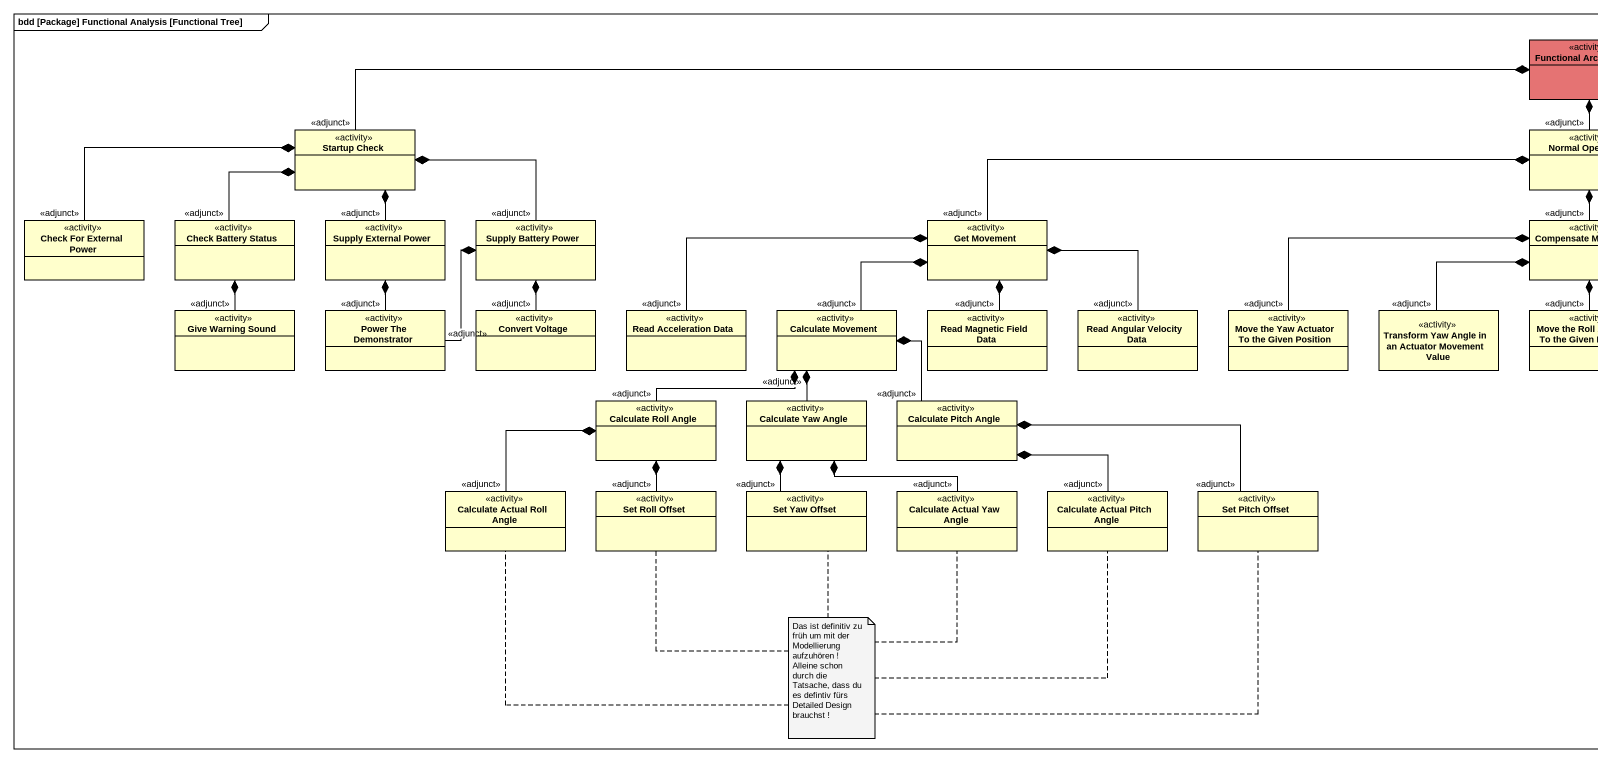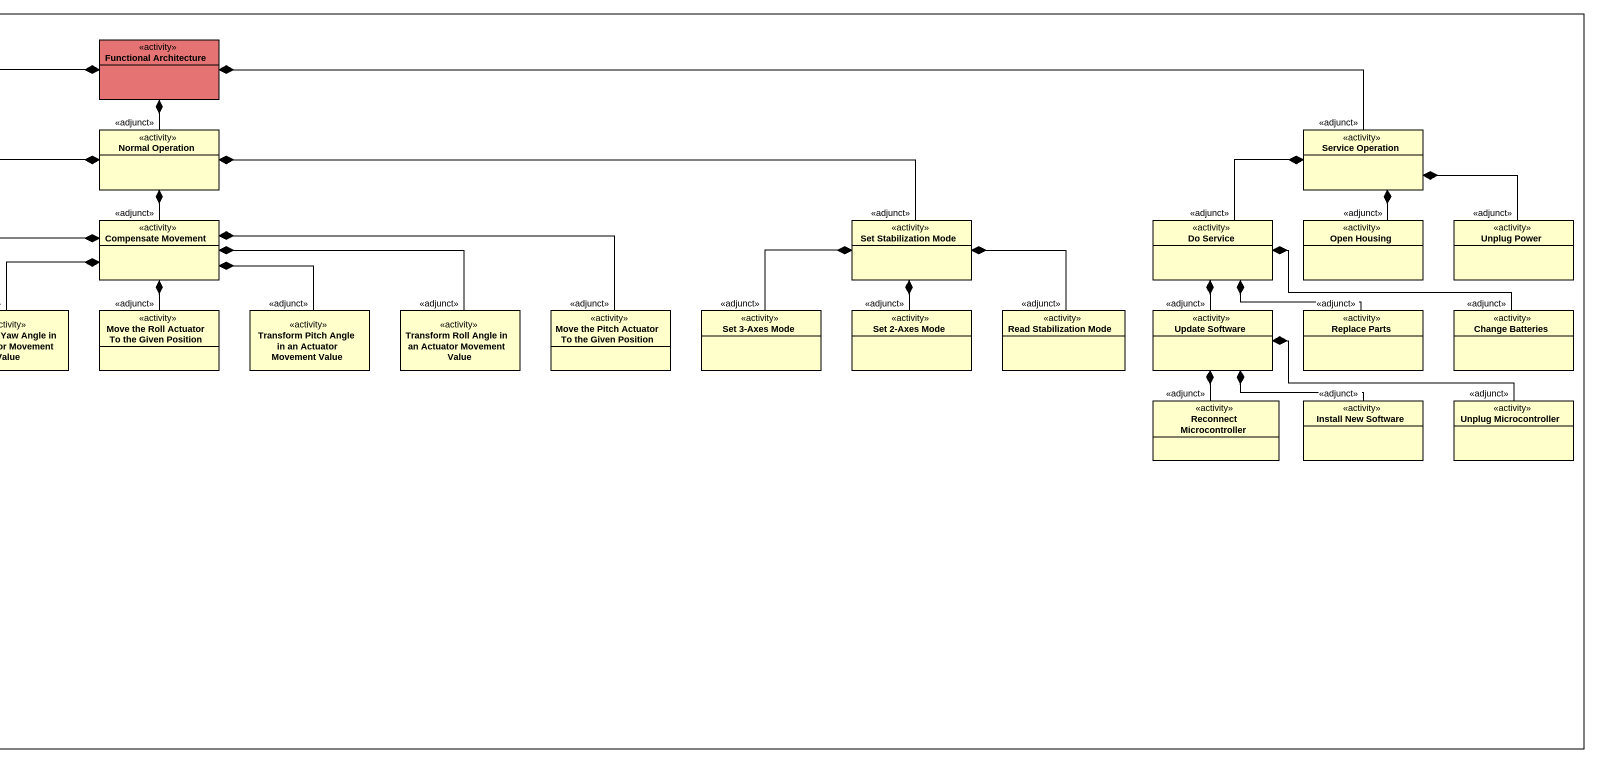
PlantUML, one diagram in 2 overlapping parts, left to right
@startuml
mainframe bdd [Package] Functional Analysis [Functional Tree]
hide circle
hide empty members
class "Functional Architecture" as Functional_Architecture <<activity>> #E57373
class "Startup Check" as Startup_Check <<activity>>
class "Normal Operation" as Normal_Operation <<activity>>
class "Service Operation" as Service_Operation <<activity>>
class "Check For External Power" as Check_For_External_Power <<activity>>
class "Check Battery Status" as Check_Battery_Status <<activity>>
class "Supply External Power" as Supply_External_Power <<activity>>
class "Supply Battery Power" as Supply_Battery_Power <<activity>>
class "Get Movement" as Get_Movement <<activity>>
class "Compensate Movement" as Compensate_Movement <<activity>>
class "Set Stabilization Mode" as Set_Stabilization_Mode <<activity>>
class "Do Service" as Do_Service <<activity>>
class "Open Housing" as Open_Housing <<activity>>
class "Unplug Power" as Unplug_Power <<activity>>
class "Give Warning Sound" as Give_Warning_Sound <<activity>>
class "Power The Demonstrator" as Power_The_Demonstrator <<activity>>
class "Convert Voltage" as Convert_Voltage <<activity>>
class "Read Acceleration Data" as Read_Acceleration_Data <<activity>>
class "Calculate Movement" as Calculate_Movement <<activity>>
class "Read Magnetic Field Data" as Read_Magnetic_Field_Data <<activity>>
class "Read Angular Velocity Data" as Read_Angular_Velocity_Data <<activity>>
class "Move the Yaw Actuator To the Given Position" as Move_the_Yaw_Actuator_To <<activity>>
class "Transform Yaw Angle in an Actuator Movement Value" as Transform_Yaw_Angle_in_an <<activity>>
class "Move the Roll Actuator To the Given Position" as Move_the_Roll_Actuator_To <<activity>>
class "Transform Pitch Angle in an Actuator Movement Value" as Transform_Pitch_Angle_in_an <<activity>>
class "Transform Roll Angle in an Actuator Movement Value" as Transform_Roll_Angle_in_an <<activity>>
class "Move the Pitch Actuator To the Given Position" as Move_the_Pitch_Actuator_To <<activity>>
class "Set 3-Axes Mode" as Set_3_Axes_Mode <<activity>>
class "Set 2-Axes Mode" as Set_2_Axes_Mode <<activity>>
class "Read Stabilization Mode" as Read_Stabilization_Mode <<activity>>
class "Update Software" as Update_Software <<activity>>
class "Replace Parts" as Replace_Parts <<activity>>
class "Change Batteries" as Change_Batteries <<activity>>
class "Calculate Roll Angle" as Calculate_Roll_Angle <<activity>>
class "Calculate Yaw Angle" as Calculate_Yaw_Angle <<activity>>
class "Calculate Pitch Angle" as Calculate_Pitch_Angle <<activity>>
class "Reconnect Microcontroller" as Reconnect_Microcontroller <<activity>>
class "Install New Software" as Install_New_Software <<activity>>
class "Unplug Microcontroller" as Unplug_Microcontroller <<activity>>
class "Calculate Actual Roll Angle" as Calculate_Actual_Roll_Angle <<activity>>
class "Set Roll Offset" as Set_Roll_Offset <<activity>>
class "Set Yaw Offset" as Set_Yaw_Offset <<activity>>
class "Calculate Actual Yaw Angle" as Calculate_Actual_Yaw_Angle <<activity>>
class "Calculate Actual Pitch Angle" as Calculate_Actual_Pitch_Angle <<activity>>
class "Set Pitch Offset" as Set_Pitch_Offset <<activity>>
Functional_Architecture *-left- "<<adjunct>>" Startup_Check
Functional_Architecture *-- "<<adjunct>>" Normal_Operation
Functional_Architecture *-right- "<<adjunct>>" Service_Operation
Startup_Check *-left- "<<adjunct>>" Check_For_External_Power
Startup_Check *-- "<<adjunct>>" Check_Battery_Status
Startup_Check *-- "<<adjunct>>" Supply_External_Power
Startup_Check *-right- "<<adjunct>>" Supply_Battery_Power
Normal_Operation *-left- "<<adjunct>>" Get_Movement
Normal_Operation *-- "<<adjunct>>" Compensate_Movement
Normal_Operation *-right- "<<adjunct>>" Set_Stabilization_Mode
Service_Operation *-- "<<adjunct>>" Do_Service
Service_Operation *-- "<<adjunct>>" Open_Housing
Service_Operation *-- "<<adjunct>>" Unplug_Power
Check_Battery_Status *-- "<<adjunct>>" Give_Warning_Sound
Supply_External_Power *-- "<<adjunct>>" Power_The_Demonstrator
Supply_Battery_Power *-- "<<adjunct>>" Power_The_Demonstrator
Supply_Battery_Power *-- "<<adjunct>>" Convert_Voltage
Get_Movement *-left- "<<adjunct>>" Read_Acceleration_Data
Get_Movement *-- "<<adjunct>>" Calculate_Movement
Get_Movement *-- "<<adjunct>>" Read_Magnetic_Field_Data
Get_Movement *-- "<<adjunct>>" Read_Angular_Velocity_Data
Compensate_Movement *-left- "<<adjunct>>" Move_the_Yaw_Actuator_To
Compensate_Movement *-- "<<adjunct>>" Transform_Yaw_Angle_in_an
Compensate_Movement *-- "<<adjunct>>" Move_the_Roll_Actuator_To
Compensate_Movement *-- "<<adjunct>>" Transform_Pitch_Angle_in_an
Compensate_Movement *-right- "<<adjunct>>" Transform_Roll_Angle_in_an
Compensate_Movement *-right- "<<adjunct>>" Move_the_Pitch_Actuator_To
Set_Stabilization_Mode *-- "<<adjunct>>" Set_3_Axes_Mode
Set_Stabilization_Mode *-- "<<adjunct>>" Set_2_Axes_Mode
Set_Stabilization_Mode *-right- "<<adjunct>>" Read_Stabilization_Mode
Do_Service *-- "<<adjunct>>" Update_Software
Do_Service *-- "<<adjunct>>" Replace_Parts
Do_Service *-right- "<<adjunct>>" Change_Batteries
Calculate_Movement *-left- "<<adjunct>>" Calculate_Roll_Angle
Calculate_Movement *-- "<<adjunct>>" Calculate_Yaw_Angle
Calculate_Movement *-- "<<adjunct>>" Calculate_Pitch_Angle
Update_Software *-- "<<adjunct>>" Reconnect_Microcontroller
Update_Software *-- "<<adjunct>>" Install_New_Software
Update_Software *-right- "<<adjunct>>" Unplug_Microcontroller
Calculate_Roll_Angle *-- "<<adjunct>>" Calculate_Actual_Roll_Angle
Calculate_Roll_Angle *-- "<<adjunct>>" Set_Roll_Offset
Calculate_Yaw_Angle *-- "<<adjunct>>" Set_Yaw_Offset
Calculate_Yaw_Angle *-- "<<adjunct>>" Calculate_Actual_Yaw_Angle
Calculate_Pitch_Angle *-- "<<adjunct>>" Calculate_Actual_Pitch_Angle
Calculate_Pitch_Angle *-right- "<<adjunct>>" Set_Pitch_Offset
note as N1
  Das ist definitiv zu früh um mit der Modellierung aufzuhören ! Alleine schon durch die Tatsache, dass du es defintiv fürs Detailed Design brauchst !
end note
N1 .. Set_Roll_Offset
N1 .. Calculate_Actual_Roll_Angle
N1 .. Set_Pitch_Offset
N1 .. Calculate_Actual_Pitch_Angle
N1 .. Set_Yaw_Offset
N1 .. Calculate_Actual_Yaw_Angle
@enduml
